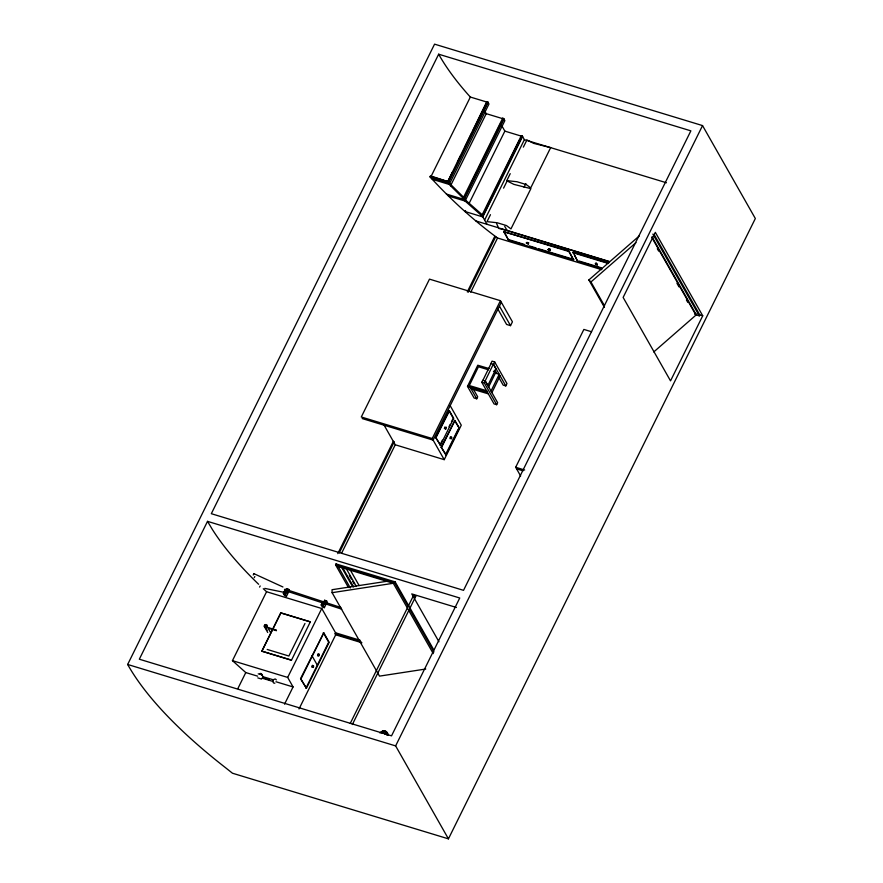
<?xml version="1.0" encoding="UTF-8"?>
<svg xmlns="http://www.w3.org/2000/svg" width="883" height="883" viewBox="0 0 883 883"><rect width="100%" height="100%" fill="white"/><g stroke="black" fill="none" stroke-linecap="round" stroke-linejoin="round"><path stroke-width="1.32" d="M451.014 437.394C450.65 434.745 449.017 440.319 450.772 438.222M445.562 427.791L446.345 427.229L445.694 429.315L444.988 426.908L444.359 428.586L445.142 428.608M263.024 676.455L261.169 674.193L258.211 673.861M312.77 666.268C313.035 663.21 310.529 668.232 312.439 667.051M318.443 655.12L318.675 656.19L319.414 654.148L317.571 655.859L318.211 653.707L318.454 654.778M352.361 724.524L415.694 596.522L414.591 595.506L413.708 595.804M473.255 388.984L477.703 396.809L476.732 398.796L474.105 398.023L467.493 386.379L477.78 365.22L489.072 368.564M488.52 369.8L478.431 366.776L469.303 385.551L486.809 390.761M481.765 382.306L482.725 380.319L485.363 381.092L497.648 402.714L496.676 404.701L494.05 403.928L481.765 382.306L484.392 383.079L496.676 404.701M482.88 380.363L491.058 363.564M484.392 383.079L485.363 381.092M493.531 364.293L494.679 361.931L492.052 361.147L490.904 363.509L493.531 364.293L505.816 385.915L506.963 383.553L494.679 361.931M487.758 385.65L495.926 368.851L493.299 364.226L485.12 381.026L487.99 385.716M488.52 387.251L495.937 371.997L493.442 371.224M491.025 391.07L499.204 374.271L496.577 373.498L494.745 370.286M491.919 392.648L500.098 375.849M127.66 664.469L434.568 44.15L702.537 125.585L755.34 218.531L448.432 838.85L232.461 773.221L225.353 767.559A353.443 118.41 26.3 0 1 127.66 664.469L395.628 745.903L448.432 838.85M207.527 521.356L139.326 659.204L391.533 735.848L459.745 598.001L207.527 521.356L212.218 529.226A353.443 118.41 26.3 0 0 258.62 584.281M438.663 54.205L211.324 513.696L463.531 590.341L690.87 130.85L438.663 54.205A353.443 118.41 26.3 0 0 468.763 95.309L470.341 97.042L487.096 102.13L473.178 130.243M601.742 269.668L497.548 238.013C473.156 220.077 450.485 199.271 429.999 176.843L430.474 175.894L448.763 181.887M470.341 97.042L431.036 176.49L447.78 181.589L452.615 171.81M487.008 224.315L482.515 216.401L465.076 201.048L463.884 198.94L449.193 184.426L488.972 104.017L487.78 101.898L486.787 101.6L447.78 181.589M457.46 162.031L460.484 155.916M465.319 146.137L471.975 132.693M432.229 179.271L449.193 184.426L447.99 182.317L487.78 101.898M488.078 102.428L448.288 182.836L430.562 177.45M450.551 185.783L486.235 113.664L484.922 111.357M257.604 676.157L245.783 672.57L232.45 660.65L266.556 591.731L263.266 588.707M448.421 195.993L465.076 201.048L504.866 120.64L503.663 118.521L502.681 118.223L463.365 197.682L464.657 198.509M471.533 182.317L476.367 172.538M479.392 166.423L501.169 122.417M463.884 198.94L503.663 118.521M503.961 119.05L464.182 199.47L446.445 194.072M465.551 210.573L465.076 211.534L482.813 216.92L522.593 136.512M469.182 203.245L504.855 131.125L501.588 125.364M288.763 589.369L289.359 590.429L286.522 596.168L284.547 595.572L283.344 593.464L284.293 591.544L286.269 592.151L286.865 593.199L288.763 589.369L286.787 588.773L285.364 591.643M237.869 688.563L245.783 672.57M286.522 596.168L285.319 594.06L286.269 592.151M481.522 216.092L521.312 135.684L522.294 135.982L524.392 139.68L666.433 182.759M486.533 207.108L491.367 197.328M494.392 191.225L519.8 139.878M482.515 216.401L522.294 135.982M259.492 674.292C260.706 671.19 264.006 677.294 260.971 674.535M484.612 220.099L524.392 139.68M510.231 173.664L506.798 180.618L516.996 181.743L526.224 184.547L530.738 187.891L550.65 147.638L533.685 143.377L526.919 139.956L523.365 147.119M490.462 214.679L487.019 221.633L497.228 222.759L506.456 225.562L510.959 228.907L530.882 188.653L513.917 184.392L507.14 180.96L503.597 188.134M337.781 553.641L393.376 441.268M467.295 291.865L494.789 236.291M496.688 223.763L498.851 228.465L507.272 230.474M339.26 552.935L394.282 441.721M468.266 292.207L495.771 236.6M304.977 623.486L288.873 656.025L267.196 649.447M433.752 649.811L395.142 581.864L336.037 563.906L335.562 564.855L348.432 587.504M341.578 553.266L395.253 444.778L384.149 425.242M470.76 292.163L497.548 238.013M524.061 187.262L525.871 183.598M503.74 231.699L568.994 250.982L573.564 259.911L508.542 240.154L503.74 231.699L568.762 251.456L573.564 259.911M326.589 600.87L327.196 601.93L324.348 607.67L322.383 607.074L321.18 604.954L322.129 603.045L324.094 603.641L324.701 604.7L326.589 600.87L324.624 600.274L323.675 602.184M284.547 704.17L293.068 686.941L287.67 677.427L321.765 608.508L266.556 591.731M324.348 607.67L323.156 605.561L324.094 603.641M508.542 240.154L503.972 231.225M300.551 678.619L323.785 632.824L329.182 642.327L306.445 688.276L300.551 678.619L306.445 688.276M301.048 678.773L323.785 632.824M305.948 688.122L328.686 642.173L323.288 632.67M361.931 642.78L335.695 634.811L335.099 633.762L335.573 632.802L360.154 640.274M432.229 438.542L500.429 300.695L429.491 279.138L361.29 416.986L432.229 438.542L444.226 459.668L461.279 425.198L450.175 405.661M299.017 708.961L336.169 633.862L321.765 608.508M501.323 302.273L433.123 440.12L362.196 418.564M435.617 437.35L449.37 410.694L453.73 418.354L440.462 445.164L435.617 437.35L440.462 445.164M436.114 437.504L449.37 410.694M439.966 445.01L442.383 440.131M449.017 426.732L450.22 424.293M451.423 421.864L453.233 418.211L448.884 410.551M441.169 447.118L454.922 420.463L459.27 428.123L446.014 454.933L441.169 447.118L446.014 454.933M441.666 447.273L454.922 420.463M445.518 454.778L458.178 429.193M497.449 308.355L506.588 324.447L510.529 325.65L512.427 321.82L500.429 300.695M395.142 581.864L393.299 583.277L332.107 592.681L332.03 589.712L386.798 581.301M602.206 268.62L577.504 261.103L572.935 252.174L608.63 263.024M577.504 261.103L574.734 255.342M350.242 723.42L413.575 595.418M520.628 475.992L515.672 467.273L583.873 329.425L591.588 331.765M395.628 745.903L702.537 125.585M654.027 234.337L699.778 314.878L699.303 315.838L696.356 314.944L696.83 313.984M702.736 315.783L670.528 380.871L623.133 297.428L655.329 232.339L702.736 315.783L699.778 314.878M253.211 574.999L253.829 573.873M254.216 577.67L254.834 576.533M259.569 587.085L260.187 585.959M604.447 307.361L588.873 279.944L639.27 235.927M604.491 305.816L590.948 281.975L635.959 242.659M653.773 351.942L695.947 315.121L651.93 237.637M415.694 596.522L414.668 596.422M261.6 679.082L257.803 677.879M275.054 629.866L275.904 630.12L275.077 630.363M425.749 669.027L379.502 676.124L332.107 592.681M274.9 683.144C273.366 684.093 272.295 680.208 272.902 681.433L261.975 678.122M597.438 264.072L595.804 262.913L596.422 263.708M340.893 607.504L285.021 589.138L284.525 589.645L284.58 590.407L341.743 609.193M283.366 592.206L264.779 588.387M549.756 249.613C552.272 249.657 546.687 247.428 549.215 249.392M505.816 385.915L503.189 385.143L498.74 377.306M467.493 386.379L487.438 392.284M471.014 388.73L488.321 393.851M486.235 113.664L502.979 118.752L502.681 118.223M504.855 131.125L521.61 136.214L521.312 135.684M429.999 176.843L447.99 182.317M481.997 215.143L482.979 215.441L465.551 200.088M475.937 220.949L499.083 227.991M500.253 228.344L609.303 261.478M609.358 261.721L507.184 230.673L504.723 226.335M572.703 252.659L608.398 263.509M508.774 239.668L524.381 244.414M529.579 245.993L536.08 247.968M538.685 248.763L573.795 259.425M579.038 261.026L601.146 267.737M459.27 428.123L454.436 420.319M515.672 467.273L524.668 470.01M516.577 468.862L523.001 470.816M395.253 444.778L444.226 459.668M408.222 606.665L394.679 582.824L335.562 564.855L338.134 566.511L393.299 583.277L433.255 653.608M456.434 607.482L411.765 593.906L438.95 641.764M283.344 593.464L285.319 594.06M321.18 604.954L323.156 605.561M310.419 621.941L280.86 612.968L261.92 651.257L291.467 660.241L310.341 621.809L280.783 612.824L261.832 651.113L291.39 660.098M335.099 633.762L360.97 641.621M264.447 625.517L267.008 626.301L270.386 632.239M268.84 628.398L276.445 630.705L276.004 629.943L267.141 627.25L267.77 627.405M311.92 655.639L317.317 665.153M232.45 660.65L287.67 677.427M262.858 677.758L269.425 679.755M275.993 681.753L293.068 686.941M253.664 573.553L282.935 586.985M527.581 242.814L528.84 242.935L526.941 242.361M262.582 676.599L273.465 679.855C271.423 681.51 275.43 677.206 276.324 679.921M694.557 313.763L695.947 315.121M588.873 279.944L590.948 281.975M449.668 183.465L464.348 197.98M652.879 234.105L699.303 315.838M651.941 236.765L696.356 314.944M657.305 248.708L658.652 251.092M676.941 283.277L678.972 286.854M686.422 299.966L687.78 302.35M499.436 306.103L510.529 325.65M470.12 387.151L476.732 398.796M409.569 609.049L433.95 651.963M349.646 568.862L359.116 585.55M346.302 568.707L356.39 586.478M349.348 575.517L351.368 579.071M352.714 581.433L354.061 583.806M342.185 566.842L353.619 586.974M341.876 567.725L352.637 586.676M338.134 566.511L350.319 587.968M336.037 563.906L338.068 567.482M324.624 600.274L325.22 601.323M322.129 603.045L322.725 604.104M286.787 588.773L287.394 589.833M284.293 591.544L284.9 592.603M265.794 627.89L267.141 630.263M264.337 626.533L267.715 632.471M381.522 732.526A3.819 3.19 61 0 1 381.831 732.04M382.218 731.643A3.819 3.19 61 0 1 385.761 731.532A3.819 3.19 61 0 1 387.836 735.064M382.074 733.243A2.439 2.031 61 0 1 384.8 734.071M380.032 733.067A4.106 3.422 61 0 1 383.675 731.588A4.106 3.422 61 0 1 386.743 735.109M381.29 732.371A4.106 3.422 61 0 1 385.242 730.992A4.106 3.422 61 0 1 388.079 735.097M312.714 666.897C313.73 669.435 314.05 662.934 312.714 666.897M450.904 438.299C451.93 440.849 452.251 434.348 450.904 438.299M526.334 242.946L528.343 243.995L526.334 242.946M548.012 249.525L550.01 250.584L548.012 249.525M264.613 625.175L264.282 625.848A1.534 1.291 -29.6 0 0 266.843 626.632L267.174 625.959A1.534 1.291 -29.6 0 0 264.613 625.175M595.33 263.862L597.327 264.9L595.33 263.862"/></g></svg>
